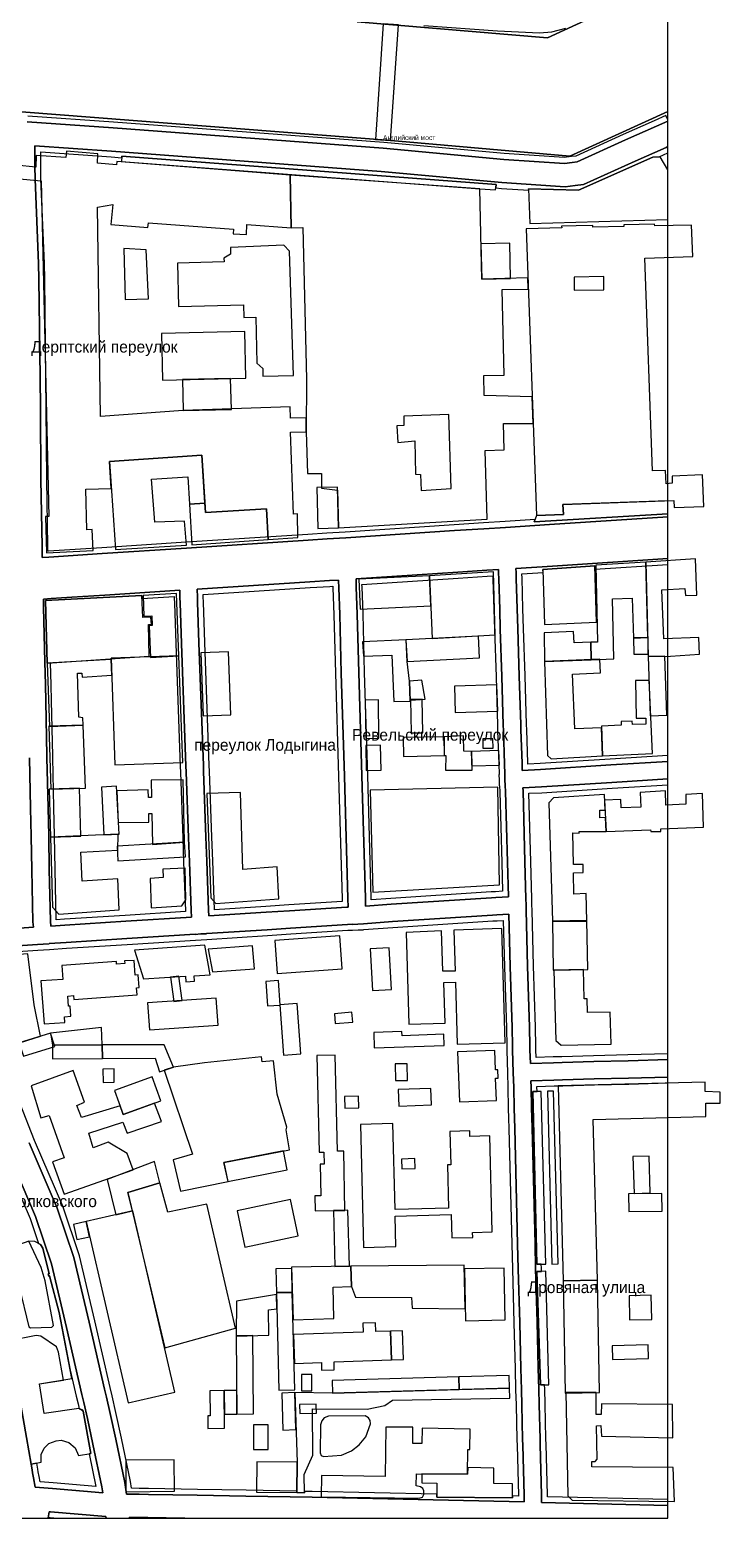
# Model space of a CAD drawing. Extents: x -1571 to 863, y -881 to 2148.
# Drawn here: x 471 to 827, y -850 to -82 of the extents above; entities that cross this region are included whole.
import ezdxf

# ---------------------------------------------------------------- set-up
doc = ezdxf.new("R2010")
doc.units = 0
for name, color, linetype in [('AREAS', 62, 'CONTINUOUS'), ('BRIDGES', 34, 'CONTINUOUS'), ('BUILDINGS_CONTEXT', 9, 'CONTINUOUS'), ('LABELS', 7, 'CONTINUOUS'), ('LAND_EDGE', 8, 'CONTINUOUS'), ('ROADS_CITY', 8, 'CONTINUOUS'), ('SIDEWALKS', 9, 'CONTINUOUS'), ('WATER', 5, 'CONTINUOUS')]:
    doc.layers.add(name, color=color, linetype=linetype)

msp = doc.modelspace()

# ---------------------------------------------------------------- linework, layer by layer
at = {"layer": 'AREAS'}
for points in [[(518.4, -150.1), (703.1, -164.2), (711.3, -164.7), (711.5, -161.9), (518.6, -147.3)], [(728.3, -164.1), (728.9, -182.1), (800, -180), (800, -154.4), (796.2, -147.6), (792.4, -147.9), (754, -164.9)], [(519.5, -194.9), (520.2, -221.2), (532.2, -220.9), (531, -195.6)], [(731.2, -336), (800, -331.9), (800, -325.1), (746, -327), (746.2, -332.2), (732.3, -332.7)], [(735.7, -360.5), (736.5, -388.9), (763.3, -387.8), (762.4, -358.6)], [(479.1, -376.6), (480.1, -408.8), (532.7, -405.3), (532.2, -389), (533.8, -389), (533.5, -385.1), (529.4, -385.3), (528.9, -373.9)], [(424.8, -566.4), (453.9, -611.9), (465.7, -604.7), (476.6, -601.3), (473.3, -585.1), (470.1, -558.8), (425.9, -562.3)], [(563.1, -556.5), (565.2, -568.2), (586.9, -566.6), (585.9, -554.7)], [(738, -629.7), (740.3, -718.9), (743.5, -718.8), (741.1, -629.6)], [(730.4, -629.9), (732.5, -719), (737.1, -718.9), (734.8, -629.8)], [(458.6, -711.4), (461.8, -718.8), (465.6, -730.7), (470.5, -751.2), (471.5, -751.7), (482.5, -751.5), (483.3, -750.6), (478.9, -727.5), (477, -720.6), (470.6, -707)], [(732.6, -722.7), (734.4, -781.2), (738.7, -781.1), (737.1, -722.6)], [(460.461, -758.552), (466.408, -791.755), (471.701, -822.051), (476.9, -821.1), (477, -817.1), (478.5, -813.8), (480.9, -811.5), (484.7, -810), (487.2, -809.8), (491.2, -811), (494.4, -813.6), (496.1, -817.7), (502.5, -816.6), (498.6, -794.7), (496.3, -793.4), (478.4, -795.9), (476, -780.7), (488.5, -778.7), (485.9, -764.3), (484.9, -761.5), (476.8, -756), (474.3, -755.8)], [(607.7, -785.2), (608.9, -821.1), (608.8, -836.8), (612.7, -836.9), (612.6, -827.5), (617.1, -817.4), (616.9, -793.5), (645, -793.8), (654.1, -791.8), (658.1, -789.1), (718.6, -788), (718.5, -782.9), (627.2, -785.5)], [(620.8, -816.2), (621.3, -817.6), (622.6, -818.1), (631.8, -817.5), (637, -815.3), (640.9, -812.1), (644.3, -808), (646.7, -801.3), (646.6, -799.5), (645.7, -798.2), (644, -797.2), (625.1, -797.3), (622.9, -798.2), (621.6, -799.8), (621, -801.9)], [(673.3, -831.8), (681, -831.9), (680.9, -839.2), (720, -839.4), (719.9, -832.2), (710.3, -832.1), (710.3, -824.1), (696.9, -823.8), (696.8, -827.3), (673.3, -827.1)]]:
    msp.add_lwpolyline(points, close=True, dxfattribs=at)
msp.add_lwpolyline([(466.408, -791.755), (471.701, -822.051), (476.9, -821.1), (477, -817.1), (478.5, -813.8), (480.9, -811.5), (484.7, -810), (487.2, -809.8), (491.2, -811), (494.4, -813.6), (496.1, -817.7), (502.5, -816.6), (498.6, -794.7), (498, -794.1), (496.3, -793.4), (478.4, -795.9), (476, -780.7), (492.8, -778), (486.2, -743.8), (481.3, -725), (480.8, -725.2), (480.5, -724), (481.1, -723.9), (477.7, -710.6), (476.6, -708.8), (473.7, -707.3), (470.6, -707)], dxfattribs=at)
at = {"layer": 'BRIDGES'}
msp.add_lwpolyline([(657.141, -139.264), (661.141, -79.564), (653.259, -79.036), (649.259, -138.736)], close=True, dxfattribs=at)
at = {"layer": 'BUILDINGS_CONTEXT'}
msp.add_lwpolyline([(463.9, -158.8), (476.9, -160), (480.9, -333.3), (479.2, -333.3), (479.6, -351.9), (503.8, -350.7), (503.3, -340), (500.4, -340.1), (500, -319.2), (513.1, -318.7), (512.1, -304.8), (559.8, -301.5), (561.6, -331.1), (593.1, -329.3), (594, -345), (609.3, -344), (609.1, -331.9), (607, -332), (605.5, -289.7), (613.6, -289.6), (613.6, -282.4), (605.5, -282.5), (605.4, -276.7), (550.2, -278.6), (507.6, -281.7), (506, -173.6), (513.8, -172.3), (512.8, -182.6), (532, -184.2), (532.2, -181.7), (576.1, -185), (575.9, -187.4), (582.8, -187.7), (583, -182.6), (605.9, -184.3), (605.4, -157.1), (515.9, -150), (515.7, -151.8), (505.9, -151), (506.2, -146.1), (489.9, -144.8), (489.7, -148), (474.3, -146.9), (474.1, -153), (464, -152)], dxfattribs=at)
for points in [[(715.6, -260.3), (714.6, -216.1), (728.1, -216), (727.9, -210.1), (704.1, -210.7), (703.1, -164.2), (605.4, -157.1), (605.9, -184.3), (611.8, -184.2), (613.8, -262.3), (613.6, -289.6), (614.2, -311.1), (621.4, -311), (621.5, -318.6), (629.8, -319.6), (630.3, -339.1), (706.9, -334.6), (705.9, -299.1), (715.6, -298.9), (715.3, -285.3), (730.6, -285.2), (730.1, -271.4), (705.3, -270.8), (705.2, -260.5)], [(802.3, -312.4), (802.4, -316.1), (799.2, -316.3), (798.9, -309.4), (792.2, -309.6), (788.3, -200), (812.9, -199.1), (812.3, -182.9), (793.3, -183.3), (793.2, -182.4), (785.3, -182.6), (777.4, -182.7), (777.4, -183.6), (761.4, -184), (761.4, -183.1), (752.9, -183.3), (745.3, -183.4), (745.4, -184.3), (727.1, -184.8), (732.3, -332.7), (746.2, -332.2), (746, -327), (803.2, -324.9), (803.3, -328.6), (818.6, -328), (818, -311.8)], [(591.2, -256.8), (591.3, -260.9), (607.1, -260.4), (604.9, -196.3), (602, -193.3), (574.5, -194.4), (574.5, -197.8), (571.2, -200), (571.3, -201.9), (547.2, -202.6), (547.7, -224.8), (581.3, -224.1), (581.4, -230.6), (587.7, -230.4), (588.2, -254.1)], [(703.7, -192.5), (704.101, -210.727), (719, -210.4), (718.599, -192.173)], [(751.7, -209.7), (751.8, -216.5), (767.101, -216.275), (767.001, -209.475)], [(539.5, -262.8), (582.447, -261.821), (581.9, -237.8), (538.953, -238.779)], [(574.6, -262), (549.81, -262.605), (550.2, -278.6), (574.99, -277.995)], [(670, -311.4), (672.5, -311.5), (672.9, -319.8), (688.3, -318.8), (687.2, -280.6), (664, -281.4), (664, -286.3), (660.4, -286.4), (660.9, -295.1), (669.7, -294.1)], [(551.8, -348), (550.9, -335.7), (535.5, -336.2), (533.9, -313.9), (552.6, -312.7), (553.4, -326.8), (561.3, -326.3), (559.8, -301.5), (512.1, -304.8), (515.3, -350.2)], [(619, -318.3), (619.509, -339.361), (630.3, -339.1), (629.791, -318.039)], [(553.4, -326.8), (554.6, -347.9), (594, -345), (593.1, -329.3), (561.6, -331.1), (561.3, -326.3)], [(763.9, -398.1), (760.3, -398.1), (760.6, -407.1), (772.2, -406.6), (771.5, -375.7), (781.7, -375.4), (782.4, -395.9), (789.8, -395.7), (788.8, -356.7), (762.9, -358.4)], [(814.4, -355), (788.8, -356.7), (790, -405.5), (801.4, -405.3), (816.4, -404.2), (816.1, -395.7), (798.1, -396.4), (797, -371.1), (808.9, -370.3), (809.2, -374), (815, -373.8)], [(641.507, -381.105), (677.871, -379.296), (677.1, -363.8), (640.736, -365.608)], [(711.1, -394.3), (710.2, -361.7), (677.1, -363.8), (678.6, -396.2)], [(546.7, -372.9), (529.5, -373.9), (529.9, -384.7), (534, -384.5), (534.2, -389.5), (532.7, -389.6), (533.3, -405.9), (548, -405.1)], [(665.1, -396.9), (642.7, -397.9), (643.2, -405.3), (657.8, -404.7), (658.8, -428.6), (667.2, -428.5), (666.9, -418.2), (665.6, -408.1)], [(665.6, -408.1), (703, -406.1), (702.4, -394.889), (665, -396.889)], [(736.3, -393.3), (736.4, -408), (760.6, -407.1), (760.3, -398.1), (751.7, -398.4), (751.4, -392.6)], [(782.5, -404.3), (790, -404.2), (789.887, -395.699), (782.387, -395.799)], [(514.994, -461.304), (549.918, -460.085), (548, -405.1), (513.076, -406.318)], [(559.3, -403.6), (560.5, -436), (574.803, -435.47), (573.603, -403.07)], [(739.9, -458.2), (766.4, -456.7), (765.9, -442.3), (752.2, -442.7), (751, -414.5), (765.3, -413.8), (765, -406.9), (736.4, -408), (738, -456.5)], [(790, -405.5), (791.003, -435.983), (799.6, -435.7), (798.597, -405.217)], [(513.1, -407), (480.1, -408.8), (481.2, -441.6), (498.6, -440.8), (498.4, -437), (496.3, -436.8), (495.7, -414.1), (497.9, -414), (498.1, -416.1), (513.3, -415.1)], [(673.2, -417.6), (666.9, -418.2), (667.2, -428.5), (667.5, -428), (674.9, -427.5)], [(690.5, -434.4), (712.337, -433.699), (711.9, -420.1), (690.063, -420.801)], [(765.9, -441.3), (766.4, -456.7), (792.1, -455.4), (790.4, -417.9), (783.4, -417.9), (783.7, -437.3), (788.8, -437.2), (788.7, -440.3), (781.9, -440.5), (781.7, -438.8), (776.1, -438.9), (776.1, -440.8)], [(651.1, -447.6), (650.8, -427.797), (644, -427.9), (644.3, -447.703)], [(673.801, -444.758), (673.4, -427.5), (667.299, -427.642), (667.7, -444.9)], [(499.703, -473.296), (498.6, -440.8), (480.797, -441.404), (481.9, -473.9)], [(644.299, -451.378), (644.6, -464.2), (652.201, -464.022), (651.9, -451.2)], [(684.7, -446.8), (663.612, -447.206), (663.8, -457), (684.888, -456.594)], [(699.2, -464), (698.8, -454.4), (694.8, -454.3), (694.7, -446.3), (684.7, -446.8), (684.8, -456.5), (685.6, -456.5), (685.5, -464)], [(709.908, -447.898), (704.6, -448), (704.692, -452.802), (710, -452.7)], [(713.2, -461.416), (712.998, -454.011), (698.8, -454.4), (699.003, -461.805)], [(497.402, -498.155), (496.7, -473.4), (480.998, -473.845), (481.7, -498.6)], [(515.8, -472.4), (508, -472.8), (509.266, -497.481), (517.066, -497.081)], [(534.4, -502.4), (550.9, -501.3), (550.1, -469), (533.6, -469.3), (533.9, -478.1), (532.3, -478.2), (532.1, -474.3), (515.9, -474.8), (516.7, -491.1), (532.5, -490.9), (532.4, -486.5), (534, -486.5)], [(567, -532.8), (599.4, -530.5), (598.7, -514), (581, -515.4), (579.7, -475.6), (562.3, -476.2), (564.4, -530)], [(647.9, -527.1), (713.3, -523.3), (712.5, -472.9), (646.6, -474.4)], [(796.4, -494.4), (818.5, -493.4), (818, -476.1), (809.3, -476.6), (809.4, -481.7), (799.1, -482.2), (798.8, -474.8), (785.8, -475.6), (786.2, -483.1), (776, -483.5), (775.9, -479.2), (767.5, -479.6), (768.2, -495.7), (791.2, -494.8), (791.3, -495.8), (796.4, -495.7)], [(767.7, -484.7), (767.4, -476.7), (741.1, -478.3), (738.7, -480.9), (740.6, -542), (758.4, -542), (758, -527.7), (751.6, -528), (751.5, -517), (756.5, -516.9), (756.5, -512.8), (751.5, -512.8), (751.1, -496.4), (754.4, -496.5), (754.4, -495.8), (768.2, -495.7), (767.9, -488.5), (765.1, -488.6), (765, -484.8)], [(516.7, -497.1), (481.7, -498.6), (482.7, -534.7), (486.1, -538.4), (517.1, -536.2), (516.5, -520.2), (498.1, -521.3), (497.4, -506.4), (516.5, -505.4)], [(550.9, -501.3), (516.064, -503.337), (516.5, -510.8), (551.336, -508.763)], [(539.9, -519.4), (533.1, -520), (533.6, -535.1), (549.4, -534), (551.6, -530.9), (551.2, -514.6), (539.7, -515.2)], [(741.035, -567.205), (758.829, -566.898), (758.395, -541.693), (740.6, -542)], [(630.933, -549.598), (597.4, -551.9), (598.567, -568.902), (632.1, -566.6)], [(714.4, -545.8), (689.7, -546.6), (690.4, -567.8), (684, -567.8), (683.3, -546.9), (665.2, -547.9), (666.6, -595.2), (685.2, -594.6), (684.6, -573.7), (690.6, -573.5), (691.4, -605.5), (716.2, -604.8)], [(561.4, -554.3), (525.1, -556.9), (529.7, -571.8), (551.4, -570.4), (551.6, -573.2), (556, -572.9), (555.8, -570.1), (564, -569.6)], [(657.5, -577.301), (656.4, -555.7), (646.6, -556.199), (647.7, -577.8)], [(488.1, -572), (476.8, -572.8), (478.5, -595), (489.1, -594.2), (488.9, -591.3), (492.3, -591), (491.9, -585.8), (491, -585.9), (490.6, -580.6), (493.6, -580.4), (493.8, -582.4), (526.4, -579.9), (526.1, -576.3), (527.4, -576.2), (526.9, -569.7), (525.4, -569.8), (524.8, -562.2), (519.9, -562.5), (520, -563.9), (515.8, -564.2), (515.7, -562.8), (487.6, -564.9)], [(756.6, -567), (741.3, -567.2), (742.4, -603.6), (745, -606), (770.9, -605.4), (770.4, -588.9), (758.7, -589.1), (758.5, -582), (756.9, -582)], [(549.6, -582.9), (547.967, -570.345), (543.7, -570.9), (545.333, -583.455)], [(592.797, -573.064), (593.7, -585.7), (600.203, -585.236), (599.3, -572.6)], [(567.222, -581.621), (531.8, -584.1), (532.778, -598.079), (568.2, -595.6)], [(600, -585.1), (601.904, -611.15), (610.8, -610.5), (608.896, -584.45)], [(637.211, -588.999), (628.2, -589.7), (628.589, -594.701), (637.6, -594)], [(508.4, -605.7), (508.1, -596.8), (481.8, -599.7), (482.7, -605.9)], [(684.5, -600.2), (663, -601.2), (662.9, -598.9), (648.5, -599.4), (648.7, -607.4), (684.8, -606.1)], [(481.8, -599.7), (465.633, -604.721), (467.8, -611.7), (483.967, -606.679)], [(508.445, -605.7), (482.7, -605.9), (482.755, -613), (508.5, -612.8)], [(540.3, -605.8), (508.4, -605.7), (508.5, -612.8), (535.7, -612.6), (538, -619.7), (545.1, -617.3)], [(545.1, -617.3), (540.3, -618.9), (554.9, -662.1), (545, -665.1), (548.8, -681.2), (573.3, -676.3), (571.2, -666.5), (604.9, -660), (603.3, -649.7), (603.6, -648.3), (598.6, -631.3), (596.7, -614.1), (590.9, -614.5), (590.5, -611.9), (561.2, -615.1)], [(618.2, -691.5), (633.6, -691.2), (633, -660.6), (629.7, -660.7), (628.6, -611.1), (619.1, -611.3), (620.2, -661.1), (622.7, -661.1), (622.9, -667.3), (620.8, -667.3), (621.1, -683.6), (618.1, -683.6)], [(710.8, -608.7), (691.7, -609.4), (692.7, -635.2), (711.7, -634.5), (711.3, -623), (712.6, -623), (712.4, -618.6), (711.2, -618.6)], [(503.8, -658.9), (501.5, -651.4), (519, -645.7), (521.3, -651.4), (539, -645.3), (535.4, -635.8), (519.2, -641.7), (517.6, -637.2), (497.7, -643.3), (495.3, -637.1), (499.3, -635.4), (493.5, -619.1), (471.7, -627), (476.8, -643.5), (481, -642.2), (488.7, -664.1), (482.8, -666.1), (488.7, -682.9), (524.3, -670.2), (521.2, -661.8), (511.5, -656)], [(514.5, -618.2), (508.8, -618.3), (508.921, -625.201), (514.621, -625.101)], [(665.7, -615.5), (659.5, -615.6), (659.639, -624.201), (665.839, -624.101)], [(519.2, -641.7), (538.7, -634.7), (534.234, -622.26), (514.734, -629.26)], [(661.1, -628.9), (661.403, -637.396), (678.203, -636.796), (677.9, -628.3)], [(819.4, -625.1), (743.6, -627), (746.1, -727.5), (763.8, -727.2), (761.6, -644.3), (819.7, -642.7), (819.7, -635.9), (827.1, -635.9), (827, -630.2), (819.4, -629.9)], [(640.6, -632.2), (633.4, -632.4), (633.567, -638.401), (640.767, -638.201)], [(658.2, -646.4), (641.6, -646.9), (643.2, -710.3), (659.9, -709.8), (659.5, -694.1), (688.4, -693.3), (688.7, -705.4), (699.5, -705.1), (699.4, -702.6), (709.5, -702.3), (708.3, -652.8), (698, -653.1), (698, -650.2), (687.7, -650.5), (688.1, -667.6), (686.4, -667.6), (687, -690.1), (659.4, -690.8)], [(524.1, -691.5), (521.7, -681.9), (538.1, -677), (535.4, -666), (511, -675.2), (515.4, -693.5)], [(603.824, -670.321), (601.897, -660.487), (571.2, -666.5), (573.126, -676.334)], [(662.9, -669.8), (669.8, -669.6), (669.652, -664.498), (662.752, -664.698)], [(791, -682.2), (790.4, -663.2), (782.102, -663.462), (782.702, -682.462)], [(521.7, -681.9), (540.7, -762.1), (577.2, -751.9), (562.4, -687.9), (542.3, -692.1), (538.1, -677)], [(779.8, -682.6), (779.9, -691.8), (797.101, -691.613), (797.001, -682.413)], [(605.5, -685.5), (577.984, -691.367), (582, -710.2), (609.516, -704.333)], [(501.9, -704.8), (500.192, -696.963), (493.6, -698.4), (495.308, -706.237)], [(500.2, -697), (521.8, -790.5), (545.806, -784.954), (524.206, -691.454)], [(635.1, -691.1), (627.6, -691.3), (628.368, -720.101), (635.868, -719.901)], [(597.9, -721.4), (598.2, -733.7), (606.402, -733.5), (606.102, -721.2)], [(636.9, -730.5), (636.6, -719.9), (606.1, -720.4), (606.8, -747.6), (627.9, -747), (627.5, -730.8)], [(695.6, -741.9), (695.1, -719.4), (636.6, -719.9), (636.9, -730.5), (639.1, -736), (667.9, -736.1), (668.2, -741.7)], [(715.68, -720.998), (695.176, -721.4), (695.7, -748.1), (716.204, -747.698)], [(763.8, -727.2), (746.1, -727.5), (747.083, -785.492), (764.783, -785.192)], [(577.5, -756), (594.4, -755.5), (594.2, -742.5), (598.5, -742), (598.3, -734.5), (577.7, -738)], [(607.7, -783.8), (606.4, -733.4), (598.198, -733.612), (599.498, -784.012)], [(780.4, -747.7), (791.8, -747.4), (791.474, -734.998), (780.074, -735.298)], [(607, -755.3), (607.6, -770.1), (621.4, -769.6), (621.5, -773.7), (628.1, -773.5), (628, -769.4), (657.5, -768.3), (657, -753.5), (649.5, -753.7), (649.4, -749.2), (642.8, -749.4), (642.9, -754)], [(577.499, -755.884), (577.9, -796.3), (586.401, -796.216), (586, -755.8)], [(663.8, -768.1), (663.3, -753.287), (657, -753.5), (657.5, -768.313)], [(771.4, -761), (771.6, -768.1), (790.102, -767.579), (789.902, -760.479)], [(616.5, -775.9), (611.2, -775.9), (611.2, -784.2), (616.5, -784.2)], [(627.192, -785.5), (692.5, -783.6), (692.308, -777), (627, -778.9)], [(718.325, -776.399), (692.3, -777.1), (692.475, -783.601), (718.5, -782.9)], [(571.3, -784.1), (563.9, -784.2), (564, -797.2), (562.8, -797.2), (562.9, -803.7), (571.4, -803.6)], [(571.3, -784.1), (571.4, -796.353), (577.9, -796.3), (577.8, -784.047)], [(607.7, -785.2), (601, -785.4), (601.57, -804.507), (608.27, -804.307)], [(747.5, -784.9), (748.6, -838.5), (750.7, -840.6), (803.5, -841.4), (802.9, -823.8), (760.9, -823.4), (760.9, -820.8), (762.6, -820.8), (763.6, -819.6), (763.3, -802.3), (765.6, -802.2), (765.9, -807.7), (802.7, -808.5), (802.5, -791.4), (765.8, -790.9), (765.7, -796.5), (763.2, -796.5), (763.2, -785.2)], [(610.3, -796), (618.909, -795.8), (618.8, -791.1), (610.191, -791.3)], [(586.5, -814.5), (594, -814.5), (594, -801.9), (586.5, -801.9)], [(670.3, -833.3), (670.4, -827.1), (696.8, -827.3), (697, -814.5), (698, -814.6), (698.2, -804), (673.4, -803.5), (673.2, -811.5), (668.5, -811.4), (668.6, -803.1), (654.6, -803.1), (654.3, -828.5), (621.5, -828), (621.3, -839), (671.9, -839.7), (673.5, -839.1), (674.2, -837.8), (674.3, -835.8), (673.7, -834.6), (672.5, -833.8)], [(545.468, -819.897), (520.5, -820.1), (520.632, -836.303), (545.6, -836.1)], [(588, -836.6), (608.8, -836.8), (608.951, -821.1), (588.151, -820.9)]]:
    msp.add_lwpolyline(points, close=True, dxfattribs=at)
at = {"layer": 'LAND_EDGE'}
for points in [[(639.8, -78), (738.1, -86.2), (800, -57.6)], [(-807.1, -846.8), (-590.8, -850), (800, -850), (800, -124.3), (749.6, -147.3), (657.2, -139.3), (8.1, -88.8), (-33.2, -90.4), (-48.6, -96.9), (-94.4, -133.2), (-120.6, -144.3), (-299.1, -155.8), (-430.5, -165.5), (-505.5, -188.5), (-516.3, -194.6), (-598.9, -164), (-677.5, -158), (-679.1, -156.6), (-722.5, -154)]]:
    msp.add_lwpolyline(points, dxfattribs=at)
at = {"layer": 'ROADS_CITY'}
for points in [[(421.001, -850), (480.528, -850), (480.995, -846.614), (481.806, -846.68), (510.288, -849.06), (510.374, -850), (522.426, -850), (522.385, -849.557), (527.31, -849.599), (531.989, -849.699), (550.952, -850), (800, -850), (800, -843.398), (735, -841.808), (735, -837.939), (734.298, -812.061), (734.198, -809.172), (733.799, -791.292), (733.598, -783.48), (733.298, -772.581), (732.698, -748.878), (731.898, -721.082), (731.599, -708.39), (730.099, -648.599), (729.998, -643.471), (729.798, -638.173), (729.599, -627.599), (729.515, -624.361), (741.319, -623.998), (745.819, -623.898), (762.12, -623.398), (779.817, -622.998), (800, -622.402), (800, -613.398), (779.583, -614.002), (761.88, -614.402), (745.581, -614.902), (741.081, -615.002), (729.241, -615.365), (729, -608.422), (729, -606.454), (728.799, -596.682), (727.798, -565.172), (727.074, -536.477), (727.08, -536.477), (726.998, -533.482), (726.923, -530.487), (726.917, -530.488), (726.398, -511.377), (725.397, -474.726), (725.319, -473.17), (734.855, -472.693), (771.181, -470.391), (800, -468.609), (800, -459.591), (770.619, -461.409), (734.345, -463.707), (724.987, -464.175), (724.898, -460.467), (724.297, -443.341), (724.198, -440.557), (723.498, -415.564), (722.698, -391.06), (722.398, -380.862), (721.898, -365.156), (721.798, -362.052), (721.729, -360.009), (740.654, -358.785), (800, -354.915), (800, -333.385), (739.044, -337.315), (716.351, -338.814), (705.15, -339.514), (690.038, -340.515), (633.951, -344.214), (624.368, -344.813), (614.558, -345.414), (551.846, -349.515), (508.446, -352.315), (480.916, -354.117), (477.435, -354.371), (477.4, -353.418), (477.4, -348.561), (476.8, -314.242), (476.5, -277.468), (476.4, -261.459), (475.799, -210.716), (475.598, -202.75), (473.799, -159.174), (473.7, -152.467), (473.7, -141.923), (513.165, -144.684), (652.296, -155.179), (714.525, -160.982), (747.202, -163.126), (752.237, -162.455), (756.623, -161.954), (783.16, -149.873), (799.158, -142.773), (800, -142.391), (800, -129.209), (794.242, -131.827), (778.24, -138.927), (753.377, -150.246), (750.763, -150.545), (746.798, -151.074), (715.475, -149.018), (653.304, -143.221), (514.035, -132.716), (469.753, -129.617)], [(470.9, -457.752), (471.501, -483.599), (471.801, -498.185), (472.101, -515.489), (472.704, -542.409), (472.893, -545.105), (448.404, -546.71)], [(448.996, -555.69), (475.011, -553.986), (475.011, -553.993), (477.999, -553.79), (480.988, -553.594), (480.987, -553.587), (489.796, -552.99), (521.087, -550.991), (556.292, -548.735), (556.295, -548.783), (559.242, -548.594), (562.193, -548.465), (562.19, -548.404), (593.494, -546.39), (605.494, -545.59), (634.931, -543.694), (637.227, -543.606), (637.234, -543.705), (640.15, -543.494), (643.071, -543.381), (643.067, -543.282), (658.107, -542.19), (709.641, -538.894), (711.943, -538.794), (718.12, -538.393), (718.802, -565.428), (719.801, -596.918), (720, -606.546), (720, -608.578), (720.402, -620.137), (720.601, -627.801), (720.802, -638.427), (721.002, -643.729), (721.101, -648.801), (722.601, -708.61), (722.902, -721.318), (723.702, -749.122), (724.302, -772.819), (724.602, -783.72), (724.801, -791.508), (725.202, -809.428), (725.302, -812.339), (726, -838.061), (726, -841.6), (616.619, -839.201), (582.513, -838.601), (557.407, -838.101), (532.211, -837.701), (527.49, -837.601), (520.936, -837.544), (520.005, -831.624), (515.368, -809.248), (512.464, -796.028), (510.635, -787.493), (509.526, -783.362), (501.745, -748.844), (493.773, -715.441), (485.209, -690.056), (470.753, -656.326)], [(459.647, -660.874), (473.991, -694.344), (482.227, -718.759), (490.055, -751.556), (497.874, -786.238), (498.965, -790.307), (500.736, -798.572), (503.632, -811.752), (508.195, -833.776), (508.685, -836.884), (482.794, -834.72), (473.835, -833.99), (472.896, -829.09), (472.427, -826.557), (472.231, -825.087), (466.408, -791.755)]]:
    msp.add_lwpolyline(points, dxfattribs=at)
for points in [[(639.283, -365.409), (691.762, -361.985), (706.661, -360.985), (712.743, -360.591), (712.802, -362.348), (712.902, -365.444), (713.402, -381.138), (713.702, -391.34), (714.502, -415.836), (715.202, -440.843), (715.303, -443.659), (715.902, -460.733), (716.032, -466.125), (715.956, -466.128), (716.103, -469.067), (716.174, -472.008), (716.25, -472.006), (716.403, -475.074), (717.402, -511.623), (717.884, -529.39), (711.457, -529.806), (709.159, -529.906), (657.493, -533.21), (644.238, -534.173), (644.098, -530.059), (642.298, -466.968), (640.698, -413.773), (639.898, -383.56), (639.398, -369.658), (639.298, -365.978)], [(557.347, -370.703), (615.435, -366.887), (625.628, -366.287), (630.295, -365.989), (630.302, -366.222), (630.402, -369.942), (630.902, -383.84), (631.702, -414.027), (633.302, -467.232), (635.102, -530.341), (635.25, -534.676), (634.469, -534.706), (604.906, -536.61), (592.906, -537.41), (563.377, -539.309), (563.298, -536.261), (562.397, -511.028), (561.897, -498.729), (560.697, -464.643), (560.597, -461.741), (558.297, -398.343), (557.597, -377.438), (557.497, -374.832)], [(478.152, -375.826), (482.046, -375.586), (492.655, -374.885), (509.751, -373.785), (548.362, -371.289), (548.503, -375.168), (548.603, -377.762), (549.303, -398.657), (551.603, -462.059), (551.703, -464.957), (552.903, -499.071), (553.403, -511.372), (554.302, -536.539), (554.388, -539.839), (520.513, -542.009), (489.204, -544.01), (481.874, -544.507), (481.696, -541.991), (481.099, -515.311), (480.799, -498.015), (480.499, -483.401), (479.9, -457.648), (479.9, -456.752), (479.299, -428.398), (479.099, -420.089), (478.799, -408.196), (478.2, -379.952), (478.2, -377.949)]]:
    msp.add_lwpolyline(points, close=True, dxfattribs=at)
at = {"layer": 'SIDEWALKS'}
for points in [[(674.176, -79.978), (712.166, -82.685), (733.838, -83.717), (740.335, -83.207), (747.556, -81.263)], [(469.753, -129.617), (514.035, -132.716), (653.304, -143.221), (715.475, -149.018), (746.798, -151.074), (750.763, -150.545), (753.377, -150.246), (778.24, -138.927), (794.242, -131.827), (800, -129.209), (800, -128.55), (799.007, -126.365), (793.013, -129.09), (777.01, -136.191), (752.565, -147.32), (750.394, -147.568), (746.697, -148.061), (715.713, -146.027), (653.556, -140.231), (514.253, -129.724), (469.98, -126.626)], [(448.404, -546.71), (472.893, -545.105), (472.704, -542.409), (472.101, -515.489), (471.801, -498.185), (471.501, -483.599), (470.9, -457.752)], [(470.753, -656.326), (485.209, -690.056), (493.773, -715.441), (501.745, -748.844), (509.526, -783.362), (510.635, -787.493), (512.464, -796.028), (515.368, -809.248), (520.005, -831.624), (520.936, -837.544), (527.49, -837.601), (532.211, -837.701), (557.407, -838.101), (582.513, -838.601), (616.619, -839.201), (726, -841.6), (726, -838.061), (725.302, -812.339), (725.202, -809.428), (724.801, -791.508), (724.602, -783.72), (724.302, -772.819), (723.702, -749.122), (722.902, -721.318), (722.601, -708.61), (721.101, -648.801), (721.002, -643.729), (720.802, -638.427), (720.601, -627.801), (720.402, -620.137), (720, -608.578), (720, -606.546), (719.801, -596.918), (718.802, -565.428), (718.12, -538.393), (711.943, -538.794), (709.641, -538.894), (658.107, -542.19), (643.067, -543.282), (643.071, -543.381), (640.15, -543.494), (637.234, -543.705), (637.227, -543.606), (634.931, -543.694), (605.494, -545.59), (593.494, -546.39), (562.19, -548.404), (562.193, -548.465), (559.242, -548.594), (556.295, -548.783), (556.292, -548.735), (521.087, -550.991), (489.796, -552.99), (480.987, -553.587), (480.988, -553.594), (477.999, -553.79), (475.011, -553.993), (475.011, -553.986), (448.996, -555.69)], [(449.193, -558.684), (475.214, -556.979), (475.214, -556.986), (478.199, -556.783), (481.184, -556.588), (481.183, -556.581), (489.993, -555.984), (521.279, -553.985), (556.485, -551.729), (556.488, -551.777), (559.404, -551.59), (562.323, -551.463), (562.32, -551.402), (593.69, -549.384), (605.69, -548.584), (635.085, -546.691), (637.444, -546.6), (637.451, -546.698), (640.316, -546.49), (643.186, -546.379), (643.182, -546.281), (658.311, -545.183), (709.802, -541.89), (712.105, -541.789), (715.199, -541.589), (715.803, -565.514), (716.802, -596.996), (717, -606.577), (717, -608.63), (717.403, -620.228), (717.602, -627.868), (717.803, -638.512), (718.003, -643.815), (718.102, -648.868), (719.602, -708.683), (719.903, -721.396), (720.703, -749.203), (721.303, -772.898), (721.603, -783.799), (721.802, -791.58), (722.203, -809.513), (722.304, -812.431), (723, -838.102), (723, -838.533), (719.987, -838.467), (720, -839.4), (680.9, -839.2), (680.922, -837.611), (616.678, -836.202), (612.692, -836.132), (612.7, -836.9), (608.8, -836.8), (608.805, -836.063), (582.569, -835.602), (557.461, -835.101), (532.267, -834.702), (527.535, -834.601), (523.505, -834.566), (522.957, -831.086), (518.302, -808.621), (515.395, -795.391), (513.552, -786.79), (512.44, -782.643), (504.667, -748.166), (496.659, -714.612), (488.013, -688.984), (473.53, -655.189), (466.086, -636.132)], [(466.9, -685.414), (471.187, -695.416), (475.512, -708.237), (476.6, -708.8), (477.7, -710.6), (481.1, -723.9), (480.5, -724), (480.8, -725.2), (481.3, -725), (486.2, -743.8), (491.96, -773.649), (494.96, -786.957), (496.048, -791.01), (496.585, -793.517), (498, -794.1), (498.6, -794.7), (502.5, -816.6), (501.605, -816.754), (505.09, -833.573), (483.04, -831.73), (476.352, -831.186), (475.845, -828.534), (475.391, -826.085), (475.197, -824.63), (474.652, -821.511), (471.701, -822.051), (472.231, -825.087), (472.427, -826.557), (472.896, -829.09), (473.835, -833.99), (482.794, -834.72), (508.685, -836.884), (508.195, -833.776), (503.632, -811.752), (500.736, -798.572), (498.965, -790.307), (497.874, -786.238), (490.055, -751.556), (482.227, -718.759), (473.991, -694.344), (459.647, -660.874)]]:
    msp.add_lwpolyline(points, dxfattribs=at)
for points in [[(473.7, -152.467), (473.799, -159.174), (475.598, -202.75), (475.799, -210.716), (476.4, -261.459), (476.5, -277.468), (476.8, -314.242), (477.4, -348.561), (477.4, -353.418), (477.435, -354.371), (480.916, -354.117), (508.446, -352.315), (551.846, -349.515), (614.558, -345.414), (624.368, -344.813), (633.951, -344.214), (690.038, -340.515), (705.15, -339.514), (716.351, -338.814), (739.044, -337.315), (800, -333.385), (800, -331.9), (731.2, -336), (731.6, -334.8), (716.158, -335.821), (704.958, -336.521), (689.841, -337.522), (633.759, -341.221), (624.183, -341.819), (614.368, -342.42), (551.652, -346.521), (508.252, -349.321), (480.709, -351.124), (480.4, -351.146), (480.4, -348.534), (479.799, -314.204), (479.5, -277.446), (479.4, -261.432), (478.799, -210.661), (478.596, -202.65), (476.798, -159.09), (476.7, -152.445), (476.7, -145.14), (512.947, -147.676), (518.543, -148.098), (518.6, -147.3), (711.5, -161.9), (711.371, -163.701), (714.287, -163.973), (728.326, -164.894), (728.3, -164.1), (754, -164.9), (792.4, -147.9), (795.565, -147.65), (800, -145.682), (800, -142.391), (799.158, -142.773), (783.16, -149.873), (756.623, -161.954), (752.237, -162.455), (747.202, -163.126), (714.525, -160.982), (652.296, -155.179), (513.165, -144.684), (473.7, -141.923)], [(639.283, -365.409), (639.298, -365.978), (639.398, -369.658), (639.898, -383.56), (640.698, -413.773), (642.298, -466.968), (644.098, -530.059), (644.238, -534.173), (657.493, -533.21), (709.159, -529.906), (711.457, -529.806), (717.884, -529.39), (717.402, -511.623), (716.403, -475.074), (716.25, -472.006), (716.174, -472.008), (716.103, -469.067), (715.956, -466.128), (716.032, -466.125), (715.902, -460.733), (715.303, -443.659), (715.202, -440.843), (714.502, -415.836), (713.702, -391.34), (713.402, -381.138), (712.902, -365.444), (712.802, -362.348), (712.743, -360.591), (706.661, -360.985), (691.762, -361.985)], [(721.729, -360.009), (721.798, -362.052), (721.898, -365.156), (722.398, -380.862), (722.698, -391.06), (723.498, -415.564), (724.198, -440.557), (724.297, -443.341), (724.898, -460.467), (724.987, -464.175), (734.345, -463.707), (770.619, -461.409), (800, -459.591), (800, -456.586), (770.431, -458.415), (734.176, -460.712), (727.912, -461.025), (727.897, -460.378), (727.295, -443.235), (727.196, -440.461), (726.497, -415.473), (725.696, -390.967), (725.396, -380.77), (724.896, -365.06), (724.824, -362.815), (735.745, -362.109), (735.7, -360.5), (762.4, -358.6), (762.455, -360.37), (800, -357.921), (800, -354.915), (740.654, -358.785)], [(557.347, -370.703), (557.497, -374.832), (557.597, -377.438), (558.297, -398.343), (560.597, -461.741), (560.697, -464.643), (561.897, -498.729), (562.397, -511.028), (563.298, -536.261), (563.377, -539.309), (592.906, -537.41), (604.906, -536.61), (634.469, -534.706), (635.25, -534.676), (635.102, -530.341), (633.302, -467.232), (631.702, -414.027), (630.902, -383.84), (630.402, -369.942), (630.302, -366.222), (630.295, -365.989), (625.628, -366.287), (615.435, -366.887)], [(642.36, -368.215), (691.96, -364.978), (706.858, -363.978), (709.847, -363.785), (709.904, -365.54), (710.404, -381.23), (710.704, -391.433), (711.503, -415.927), (712.204, -440.939), (712.305, -443.765), (712.903, -460.822), (713.035, -466.275), (712.96, -466.278), (713.105, -469.178), (713.174, -472.08), (713.25, -472.078), (713.405, -475.19), (714.403, -511.704), (714.807, -526.583), (711.295, -526.811), (708.998, -526.91), (657.289, -530.217), (647.13, -530.955), (647.096, -529.965), (645.297, -466.88), (643.697, -413.688), (642.896, -383.466), (642.396, -369.564)], [(478.152, -375.826), (478.2, -377.949), (478.2, -379.952), (478.799, -408.196), (479.099, -420.089), (479.299, -428.398), (479.9, -456.752), (479.9, -457.648), (480.499, -483.401), (480.799, -498.015), (481.099, -515.311), (481.696, -541.991), (481.874, -544.507), (489.204, -544.01), (520.513, -542.009), (554.388, -539.839), (554.302, -536.539), (553.403, -511.372), (552.903, -499.071), (551.703, -464.957), (551.603, -462.059), (549.303, -398.657), (548.603, -377.762), (548.503, -375.168), (548.362, -371.289), (509.751, -373.785), (492.655, -374.885), (482.046, -375.586)], [(479.1, -376.6), (528.9, -373.9), (528.972, -375.549), (545.476, -374.482), (545.505, -375.28), (545.605, -377.87), (546.305, -398.761), (548.605, -462.165), (548.705, -465.061), (549.905, -499.184), (550.405, -511.486), (551.303, -536.631), (551.314, -537.03), (520.321, -539.015), (489.007, -541.016), (484.682, -541.309), (484.099, -515.251), (483.799, -497.958), (483.498, -483.336), (482.9, -457.613), (482.9, -456.721), (482.298, -428.33), (482.098, -420.015), (481.812, -408.686), (480.1, -408.8)], [(560.451, -373.506), (615.621, -369.881), (625.812, -369.281), (627.381, -369.181), (627.404, -370.036), (627.904, -383.934), (628.703, -414.112), (630.303, -467.32), (632.104, -530.435), (632.152, -531.849), (604.71, -533.616), (592.71, -534.416), (566.295, -536.115), (565.395, -510.914), (564.895, -498.616), (563.695, -464.539), (563.595, -461.635), (561.295, -398.239), (560.595, -377.33), (560.495, -374.72)], [(725.319, -473.17), (725.397, -474.726), (726.398, -511.377), (726.917, -530.488), (726.923, -530.487), (726.998, -533.482), (727.08, -536.477), (727.074, -536.477), (727.798, -565.172), (728.799, -596.682), (729, -606.454), (729, -608.422), (729.241, -615.365), (741.081, -615.002), (745.581, -614.902), (761.88, -614.402), (779.583, -614.002), (800, -613.398), (800, -610.397), (779.504, -611.003), (761.8, -611.403), (745.502, -611.903), (741.002, -612.003), (732.136, -612.275), (732, -608.37), (732, -606.423), (731.798, -596.604), (730.797, -565.086), (730.073, -536.396), (730.079, -536.395), (729.997, -533.404), (729.922, -530.412), (729.916, -530.412), (729.397, -511.296), (728.433, -476.018), (735.024, -475.688), (771.369, -473.385), (800, -471.614), (800, -468.609), (771.181, -470.391), (734.855, -472.693)], [(729.515, -624.361), (729.599, -627.599), (729.798, -638.173), (729.998, -643.471), (730.099, -648.599), (731.599, -708.39), (731.898, -721.082), (732.698, -748.878), (733.298, -772.581), (733.598, -783.48), (733.799, -791.292), (734.198, -809.172), (734.298, -812.061), (735, -837.939), (735, -841.808), (800, -843.398), (800, -840.397), (738, -838.881), (738, -837.898), (737.296, -811.969), (737.197, -809.087), (736.798, -791.22), (736.597, -783.401), (736.535, -781.15), (734.4, -781.2), (732.6, -722.7), (734.945, -722.648), (734.897, -721.004), (734.849, -718.949), (732.5, -719), (730.4, -629.9), (732.642, -629.849), (732.598, -627.532), (732.591, -627.268), (741.398, -626.997), (745.898, -626.897), (762.2, -626.397), (779.896, -625.997), (800, -625.403), (800, -622.402), (779.817, -622.998), (762.12, -623.398), (745.819, -623.898), (741.319, -623.998)], [(480.585, -849.59), (481.56, -849.67), (485.514, -850), (510.374, -850), (510.288, -849.06), (481.806, -846.68), (480.995, -846.614)], [(522.385, -849.557), (522.426, -850), (550.952, -850), (531.989, -849.699), (527.31, -849.599)]]:
    msp.add_lwpolyline(points, close=True, dxfattribs=at)
at = {"layer": 'WATER'}
msp.add_lwpolyline([(-722.5, -154), (-679.1, -156.6), (-677.5, -158), (-598.9, -164), (-516.3, -194.6), (-505.5, -188.5), (-430.5, -165.5), (-299.1, -155.8), (-120.6, -144.3), (-94.4, -133.2), (-48.6, -96.9), (-33.2, -90.4), (8.1, -88.8), (657.2, -139.3), (749.6, -147.3), (800, -124.3), (800, -57.6), (738.1, -86.2), (639.8, -78)], dxfattribs=at)

# ---------------------------------------------------------------- texts
at = {"layer": 'LABELS'}
for s, height, p in [('Английский мост', 2.5, (653.2, -139)), ('Дерптский переулок', 6, (471.748, -248.635)), ('Ревельский переулок', 6, (637.251, -448.85)), ('переулок Лодыгина', 6, (555.815, -454.05)), ('улица Циолковского', 6, (430.046, -689.476)), ('Дровяная улица', 6, (727.764, -733.85))]:
    msp.add_text(s, height=height, dxfattribs=at).set_placement(p)

doc.saveas('drawing.dxf')
